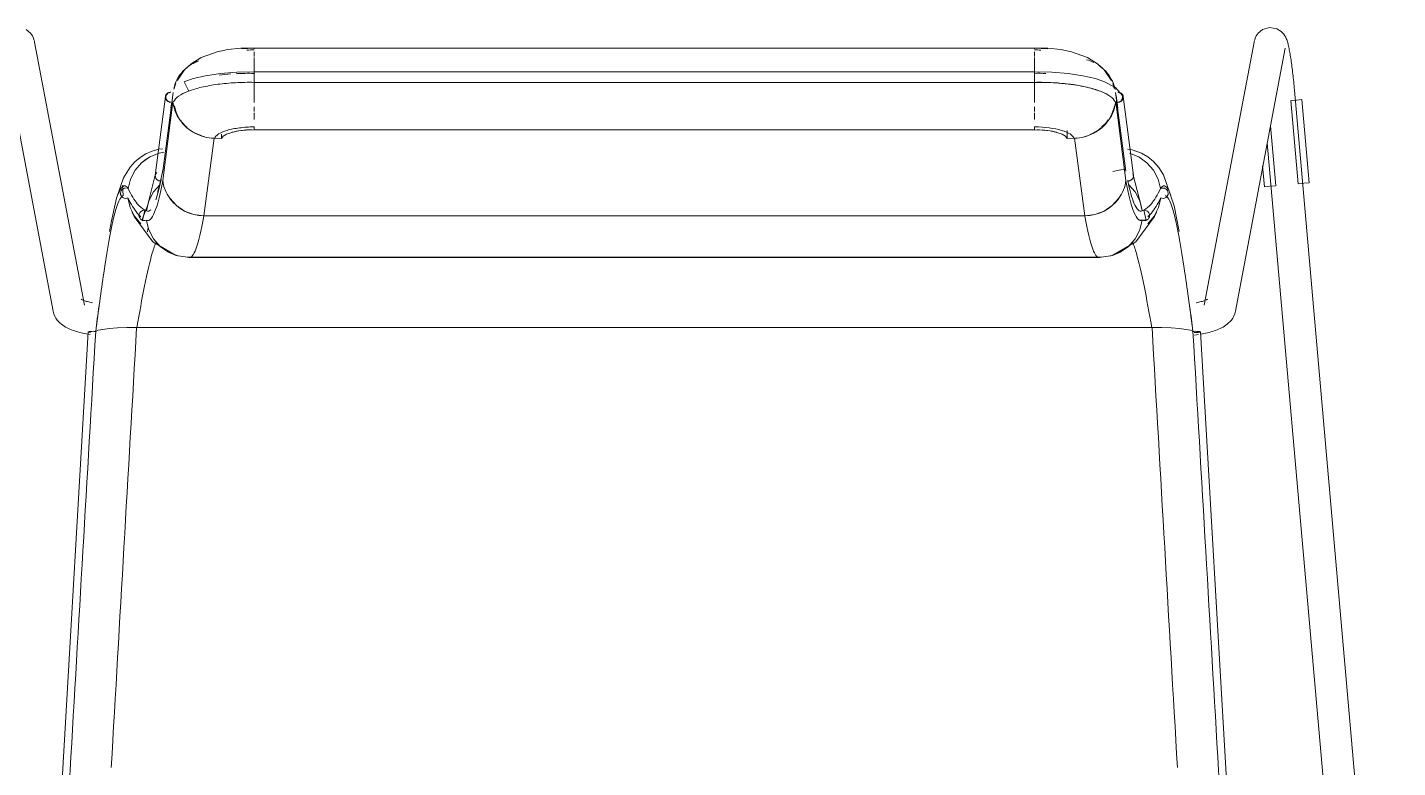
# Model space of a CAD drawing. Header units: millimetres. Extents: x 155927 to 295199, y -4084 to 97293.
# Drawn here: x 159905 to 160423, y 31770 to 32050 of the extents above; entities that cross this region are included whole.
import ezdxf

# ---------------------------------------------------------------- set-up
doc = ezdxf.new("R2010")
doc.units = ezdxf.units.MM
doc.header["$MEASUREMENT"] = 0
doc.layers.add('I-FURN', color=8, linetype='CONTINUOUS', lineweight=9)

msp = doc.modelspace()

# ---------------------------------------------------------------- linework, layer by layer
at = {"layer": 'I-FURN'}
for p, q in [((159905.05, 32049.14), (159906.63, 32047.81)), ((160371.99, 32049.14), (160370.41, 32047.81)), ((160371.99, 32049.14), (160374.74, 32049.97)), ((160374.74, 32049.97), (160377.5, 32049.49)), ((160377.5, 32049.49), (160379.15, 32048.45)), ((159906.63, 32047.81), (159907.38, 32046.73)), ((159907.38, 32046.73), (159907.75, 32045.93)), ((159907.75, 32045.93), (159907.96, 32045.31)), ((159907.96, 32045.31), (159908.1, 32044.8)), ((159908.1, 32044.8), (159908.19, 32044.38)), ((159927, 31945.09), (159908.19, 32044.38)), ((160368.85, 32044.38), (160350.04, 31945.09)), ((160368.94, 32044.8), (160368.85, 32044.38)), ((160369.08, 32045.31), (160368.94, 32044.8)), ((160369.29, 32045.93), (160369.08, 32045.31)), ((160369.67, 32046.73), (160369.29, 32045.93)), ((160370.41, 32047.81), (160369.67, 32046.73)), ((160379.15, 32048.45), (160380.01, 32047.54)), ((160380.01, 32047.54), (160380.49, 32046.84)), ((160380.49, 32046.84), (160380.79, 32046.28)), ((160380.79, 32046.28), (160381.01, 32045.8)), ((160381.01, 32045.8), (160381.18, 32045.37)), ((160381.18, 32045.37), (160381.32, 32044.97)), ((160381.32, 32044.97), (160381.44, 32044.57)), ((160381.44, 32044.57), (160381.56, 32044.18)), ((160381.56, 32044.18), (160381.67, 32043.77)), ((159896.4, 32042.14), (159915.21, 31942.85)), ((159977.21, 32040.78), (159971.16, 32038.66)), ((159981.24, 32041.57), (159977.21, 32040.78)), ((159986.06, 32042.08), (159981.24, 32041.57)), ((159991.09, 32042.19), (159986.06, 32042.08)), ((159991.09, 32042.19), (159991.09, 32042.02)), ((160285.95, 32042.19), (159991.09, 32042.19)), ((159991.09, 32041.89), (159991.09, 32042.17)), ((159991.09, 32038.95), (159991.09, 32040.7)), ((160285.95, 32042.02), (160285.95, 32042.19)), ((160285.95, 32042.19), (160290.98, 32042.08)), ((160285.95, 32042.17), (160285.95, 32041.89)), ((160285.95, 32040.7), (160285.95, 32038.95)), ((160290.98, 32042.08), (160295.8, 32041.57)), ((160295.8, 32041.57), (160299.83, 32040.78)), ((160299.83, 32040.78), (160305.88, 32038.66)), ((160361.83, 31942.85), (160380.64, 32042.14)), ((160381.67, 32043.77), (160381.77, 32043.36)), ((160381.77, 32043.36), (160381.87, 32042.93)), ((160381.87, 32042.93), (160381.97, 32042.49)), ((160381.97, 32042.49), (160382.07, 32042.03)), ((160382.07, 32042.03), (160382.16, 32041.55)), ((160382.16, 32041.55), (160382.26, 32041.06)), ((160382.26, 32041.06), (160382.35, 32040.54)), ((160382.35, 32040.54), (160382.44, 32040.01)), ((160382.44, 32040.01), (160382.54, 32039.46)), ((160382.54, 32039.46), (160382.63, 32038.89)), ((160382.63, 32038.89), (160382.72, 32038.3)), ((159964.8, 32033.97), (159962.12, 32030.07)), ((159967.28, 32036.27), (159964.8, 32033.97)), ((159971.16, 32038.66), (159967.28, 32036.27)), ((159991.09, 32036.09), (159991.09, 32038.67)), ((159991.09, 32035.94), (159991.09, 32032.91)), ((159991.09, 32032.91), (159991.09, 32035.92)), ((160285.95, 32038.67), (160285.95, 32036.09)), ((160285.95, 32032.91), (160285.95, 32035.94)), ((160285.95, 32035.92), (160285.95, 32032.91)), ((160305.88, 32038.66), (160309.76, 32036.27)), ((160309.76, 32036.27), (160312.24, 32033.97)), ((160312.24, 32033.97), (160314.92, 32030.07)), ((160382.72, 32038.3), (160382.81, 32037.7)), ((160382.81, 32037.7), (160382.9, 32037.08)), ((160382.9, 32037.08), (160382.99, 32036.45)), ((160382.99, 32036.45), (160383.08, 32035.8)), ((160383.08, 32035.8), (160383.17, 32035.14)), ((160383.17, 32035.14), (160383.26, 32034.46)), ((160383.26, 32034.46), (160383.34, 32033.77)), ((160383.34, 32033.77), (160383.43, 32033.07)), ((159962.12, 32030.07), (159962.02, 32029.88)), ((159968.12, 32030.63), (159964.67, 32029.47)), ((159964.67, 32029.47), (159966.42, 32025.93)), ((159972.81, 32031.73), (159968.12, 32030.63)), ((159978.43, 32032.57), (159972.81, 32031.73)), ((159984.55, 32033.06), (159978.43, 32032.57)), ((159991.09, 32033.15), (159984.55, 32033.06)), ((160285.95, 32033.15), (159991.09, 32033.15)), ((159991.09, 32029.3), (159991.09, 32033.15)), ((159991.09, 32033.15), (159991.09, 32033.09)), ((159991.09, 32033.09), (159991.09, 32032.89)), ((159991.09, 32032.89), (159991.09, 32032.58)), ((159991.09, 32032.58), (159991.09, 32032.19)), ((159991.09, 32032.19), (159991.09, 32031.74)), ((159991.09, 32031.74), (159991.09, 32031.25)), ((159991.09, 32031.25), (159991.09, 32030.75)), ((159991.09, 32030.75), (159991.09, 32030.28)), ((159991.09, 32030.28), (159991.09, 32029.86)), ((159991.09, 32029.86), (159991.09, 32029.53)), ((159991.09, 32029.53), (159991.09, 32029.3)), ((159991.09, 32029.22), (159991.09, 32025.41)), ((159991.09, 32025.41), (159991.09, 32029.22)), ((159991.09, 32029.19), (160285.95, 32029.19)), ((160285.95, 32033.15), (160285.95, 32029.2)), ((160285.95, 32033.15), (160292.49, 32033.06)), ((160285.95, 32033.09), (160285.95, 32033.15)), ((160285.95, 32032.89), (160285.95, 32033.09)), ((160285.95, 32032.58), (160285.95, 32032.89)), ((160285.95, 32032.19), (160285.95, 32032.58)), ((160285.95, 32031.74), (160285.95, 32032.19)), ((160285.95, 32031.25), (160285.95, 32031.74)), ((160285.95, 32030.75), (160285.95, 32031.25)), ((160285.95, 32030.28), (160285.95, 32030.75)), ((160285.95, 32029.86), (160285.95, 32030.28)), ((160285.95, 32029.53), (160285.95, 32029.86)), ((160285.95, 32029.3), (160285.95, 32029.53)), ((160285.95, 32029.2), (160285.95, 32029.3)), ((160285.95, 32025.41), (160285.95, 32029.22)), ((160285.95, 32029.22), (160285.95, 32025.41)), ((160292.17, 32029.11), (160285.95, 32029.19)), ((160298.73, 32028.58), (160292.17, 32029.11)), ((160292.49, 32033.06), (160298.61, 32032.57)), ((160298.61, 32032.57), (160304.23, 32031.73)), ((160302.75, 32027.99), (160298.73, 32028.58)), ((160304.23, 32031.73), (160308.92, 32030.63)), ((160308.92, 32030.63), (160312.38, 32029.47)), ((160312.38, 32029.47), (160316.49, 32027.28)), ((160314.92, 32030.07), (160315.02, 32029.88)), ((160383.43, 32033.07), (160383.51, 32032.36)), ((160383.51, 32032.36), (160383.59, 32031.65)), ((160383.59, 32031.65), (160383.67, 32030.92)), ((160383.67, 32030.92), (160383.75, 32030.19)), ((160383.75, 32030.19), (160383.82, 32029.45)), ((160383.82, 32029.45), (160383.9, 32028.7)), ((160383.9, 32028.7), (160383.97, 32027.96)), ((159957.64, 32023.88), (159953.79, 31994.11)), ((159960.48, 32025.44), (159956.64, 31995.75)), ((159991.09, 32021.66), (159991.09, 32025.21)), ((160285.95, 32025.21), (160285.95, 32021.66)), ((160307.18, 32027.02), (160302.75, 32027.99)), ((160310.62, 32025.93), (160307.18, 32027.02)), ((160316.49, 32027.28), (160319.04, 32024.38)), ((160320.4, 31995.75), (160316.56, 32025.44)), ((160316.71, 32024.25), (160317.33, 32019.48)), ((160323.25, 31994.11), (160319.4, 32023.88)), ((160383.97, 32027.96), (160384.04, 32027.21)), ((160384.04, 32027.21), (160384.11, 32026.45)), ((160384.11, 32026.45), (160384.12, 32026.3)), ((160423.07, 31582.97), (160384.12, 32026.3)), ((159960.46, 32021.9), (159956.62, 31992.2)), ((159960.03, 32021.91), (159959.71, 32019.47)), ((159991.09, 32018.19), (159991.09, 32020.03)), ((160285.95, 32020.03), (160285.95, 32018.19)), ((160316.58, 32021.9), (160320.42, 31992.2)), ((160382.71, 32022.32), (160385.46, 31990.91)), ((160382.83, 32022.33), (160384.89, 32022.51)), ((160384.89, 32022.51), (160386.94, 32022.69)), ((160386.94, 32022.69), (160389.7, 31991.28)), ((159991.09, 32015.2), (159991.09, 32017.67)), ((160285.95, 32017.67), (160285.95, 32015.2)), ((159972.16, 31978.82), (159976.02, 32008.1)), ((159976.02, 32008.1), (159978.74, 32008.03)), ((159978.74, 32009.7), (159978.74, 32008.03)), ((159978.74, 32009.7), (159978.74, 32008.05)), ((159978.74, 32008.03), (159979.38, 32008.89)), ((159979.38, 32008.89), (159980.73, 32009.68)), ((159980.73, 32009.68), (159982.71, 32010.35)), ((159982.71, 32010.35), (159985.21, 32010.86)), ((159985.21, 32010.86), (159988.06, 32011.18)), ((159988.06, 32011.18), (159991.09, 32011.29)), ((160285.95, 32011.35), (159991.09, 32011.35)), ((159991.09, 32011.29), (160285.95, 32011.29)), ((160285.95, 32011.29), (160288.98, 32011.18)), ((160288.98, 32011.18), (160291.83, 32010.86)), ((160291.83, 32010.86), (160294.33, 32010.35)), ((160294.33, 32010.35), (160296.31, 32009.68)), ((160296.31, 32009.68), (160297.66, 32008.89)), ((160297.66, 32008.89), (160298.3, 32008.03)), ((160298.3, 32008.03), (160298.3, 32011.04)), ((160298.3, 32008.05), (160298.3, 32011.04)), ((160298.3, 32008.03), (160301.02, 32008.1)), ((160301.02, 32008.1), (160304.88, 31978.82)), ((160377.02, 31990.16), (160375.03, 32012.77)), ((159952.59, 32003.3), (159950.23, 32002.27)), ((159955.1, 32003.96), (159952.59, 32003.3)), ((159956.52, 32004.11), (159955.1, 32003.96)), ((159956.98, 32002.81), (159955.24, 32002.45)), ((159955.25, 32002.44), (159956.99, 32002.81)), ((160322.79, 32003.78), (160321.02, 32004.01)), ((160326.39, 32002.49), (160322.79, 32003.78)), ((160373.82, 32006.42), (160411.12, 31581.92)), ((159946.05, 31999.21), (159944.31, 31997.25)), ((159948.03, 32000.89), (159946.05, 31999.21)), ((159948.64, 31998.87), (159946.16, 31996.04)), ((159950.23, 32002.27), (159948.03, 32000.89)), ((159951.73, 32001.04), (159948.64, 31998.87)), ((159948.64, 31998.87), (159950.48, 32000.29)), ((159955.24, 32002.45), (159951.73, 32001.04)), ((160325.31, 32001.04), (160321.8, 32002.45)), ((160328.4, 31998.87), (160325.31, 32001.04)), ((160328.66, 32001.15), (160326.39, 32002.49)), ((160330.88, 31996.04), (160328.4, 31998.87)), ((160330.83, 31999.37), (160328.66, 32001.15)), ((160332.82, 31997.12), (160330.83, 31999.37)), ((160372.09, 31997.69), (160372.79, 31989.79)), ((159941.81, 31993.13), (159939.14, 31985.51)), ((159944.31, 31997.25), (159941.81, 31993.13)), ((159944.42, 31992.72), (159943.52, 31989.09)), ((159946.16, 31996.04), (159944.42, 31992.72)), ((159953.8, 31994.19), (159950.83, 31982.57)), ((159953.84, 31994.34), (159953.77, 31993.87)), ((159953.77, 31993.87), (159953.84, 31993.41)), ((159954.03, 31994.78), (159953.84, 31994.34)), ((159953.84, 31993.41), (159954.03, 31992.96)), ((159954.32, 31995.17), (159954.03, 31994.78)), ((159954.03, 31992.96), (159954.32, 31992.58)), ((159954.32, 31992.58), (159954.71, 31992.28)), ((159954.71, 31992.28), (159955.16, 31992.09)), ((159955.39, 31990.24), (159956.76, 31996.53)), ((160320.28, 31996.53), (160315.46, 31995.58)), ((160321.88, 31992.09), (160322.33, 31992.28)), ((160322.33, 31992.28), (160322.72, 31992.58)), ((160322.72, 31992.58), (160323.01, 31992.96)), ((160323.2, 31994.34), (160323.01, 31994.78)), ((160323.01, 31992.96), (160323.2, 31993.41)), ((160323.27, 31993.87), (160323.2, 31994.34)), ((160323.2, 31993.41), (160323.27, 31993.87)), ((160323.24, 31994.19), (160326.21, 31982.57)), ((160332.62, 31992.72), (160330.88, 31996.04)), ((160333.52, 31989.09), (160332.62, 31992.72)), ((160334.64, 31994.3), (160332.82, 31997.12)), ((160338.63, 31982.58), (160334.64, 31994.3)), ((159940.72, 31987.88), (159940.64, 31987.39)), ((159940.64, 31987.39), (159940.7, 31986.9)), ((159940.65, 31987.39), (159940.72, 31987.87)), ((159940.71, 31986.9), (159940.65, 31987.39)), ((159940.72, 31987.87), (159940.91, 31988.33)), ((159940.91, 31988.33), (159940.72, 31987.88)), ((159940.91, 31988.33), (159941.21, 31988.72)), ((159941.21, 31988.72), (159940.91, 31988.33)), ((159941.21, 31988.72), (159941.6, 31989.03)), ((159941.6, 31989.03), (159941.21, 31988.72)), ((159942.61, 31990.02), (159941.44, 31990.34)), ((159941.44, 31990.34), (159941.64, 31986.49)), ((159942.06, 31989.23), (159941.6, 31989.03)), ((159941.6, 31989.03), (159942.06, 31989.22)), ((159942.06, 31989.22), (159942.55, 31989.3)), ((159942.55, 31989.3), (159942.06, 31989.23)), ((159943.05, 31989.26), (159943.52, 31989.09)), ((159943.52, 31989.09), (159943.05, 31989.26)), ((159953.12, 31987.83), (159951.37, 31984.44)), ((159955.63, 31990.71), (159953.12, 31987.83)), ((159954.63, 31987.8), (159955.39, 31990.24)), ((159955.16, 31992.09), (159955.65, 31992.01)), ((159955.65, 31992.01), (159956.15, 31992.05)), ((160320.89, 31992.05), (160321.39, 31992.01)), ((160321.39, 31992.01), (160321.88, 31992.09)), ((160323.92, 31987.83), (160321.41, 31990.71)), ((160325.67, 31984.44), (160323.92, 31987.83)), ((160333.52, 31989.09), (160333.99, 31989.26)), ((160333.99, 31989.26), (160333.52, 31989.09)), ((160333.99, 31989.26), (160334.49, 31989.3)), ((160334.49, 31989.3), (160333.99, 31989.26)), ((160334.49, 31989.3), (160334.98, 31989.22)), ((160334.99, 31989.23), (160334.49, 31989.3)), ((160334.98, 31989.22), (160335.44, 31989.03)), ((160335.44, 31989.03), (160334.99, 31989.23)), ((160335.44, 31989.03), (160335.83, 31988.72)), ((160335.83, 31988.72), (160335.44, 31989.03)), ((160335.83, 31988.72), (160336.13, 31988.33)), ((160336.13, 31988.33), (160335.83, 31988.72)), ((160336.13, 31988.33), (160336.32, 31987.87)), ((160336.33, 31987.88), (160336.13, 31988.33)), ((160336.32, 31987.87), (160336.4, 31987.39)), ((160336.4, 31987.39), (160336.33, 31987.88)), ((160336.4, 31987.39), (160336.34, 31986.9)), ((160336.34, 31986.9), (160336.4, 31987.39)), ((160374.83, 31989.97), (160372.79, 31989.79)), ((160376.89, 31990.15), (160374.83, 31989.97)), ((160387.65, 31991.1), (160385.59, 31990.92)), ((160389.7, 31991.28), (160387.65, 31991.1)), ((159939.14, 31985.51), (159937.25, 31976.99)), ((159940.7, 31986.9), (159940.88, 31986.44)), ((159940.89, 31986.45), (159940.71, 31986.9)), ((159940.88, 31986.44), (159941.17, 31986.04)), ((159941.18, 31986.04), (159940.89, 31986.45)), ((159941.17, 31986.04), (159941.55, 31985.72)), ((159941.55, 31985.73), (159941.18, 31986.04)), ((159942, 31985.52), (159941.55, 31985.73)), ((159941.55, 31985.72), (159942, 31985.52)), ((159942.49, 31985.43), (159942, 31985.52)), ((159942, 31985.52), (159942.49, 31985.43)), ((159942.99, 31985.46), (159942.49, 31985.43)), ((159942.49, 31985.43), (159942.99, 31985.45)), ((159943.47, 31985.61), (159942.99, 31985.46)), ((159942.99, 31985.45), (159943.47, 31985.61)), ((159944.26, 31981.99), (159943.47, 31985.61)), ((159943.47, 31985.61), (159944.25, 31981.99)), ((159944.25, 31981.99), (159945.89, 31978.67)), ((159945.9, 31978.67), (159944.26, 31981.99)), ((159950.83, 31982.57), (159948.66, 31977.25)), ((159951.37, 31984.44), (159950.48, 31980.72)), ((159959.25, 31985.44), (159961.74, 31982.7)), ((159961.74, 31982.7), (159964.85, 31980.62)), ((160312.19, 31980.62), (160315.31, 31982.7)), ((160315.31, 31982.7), (160317.79, 31985.44)), ((160326.56, 31980.72), (160325.67, 31984.44)), ((160326.21, 31982.57), (160326.53, 31980.71)), ((160332.78, 31981.99), (160331.14, 31978.67)), ((160331.15, 31978.67), (160332.79, 31981.99)), ((160333.57, 31985.61), (160332.78, 31981.99)), ((160332.79, 31981.99), (160333.57, 31985.61)), ((160334.05, 31985.46), (160333.57, 31985.61)), ((160333.57, 31985.61), (160334.05, 31985.45)), ((160334.55, 31985.43), (160334.05, 31985.46)), ((160334.05, 31985.45), (160334.55, 31985.43)), ((160335.04, 31985.52), (160334.55, 31985.43)), ((160334.55, 31985.43), (160335.04, 31985.52)), ((160335.49, 31985.73), (160335.04, 31985.52)), ((160335.04, 31985.52), (160335.49, 31985.72)), ((160335.87, 31986.04), (160335.49, 31985.73)), ((160335.49, 31985.72), (160335.87, 31986.04)), ((160336.15, 31986.45), (160335.87, 31986.04)), ((160335.87, 31986.04), (160336.16, 31986.44)), ((160336.34, 31986.9), (160336.15, 31986.45)), ((160336.16, 31986.44), (160336.34, 31986.9)), ((160340.53, 31972.92), (160338.63, 31982.58)), ((159937.25, 31976.99), (159936.51, 31972.92)), ((159945.84, 31978.59), (159944.95, 31980.34)), ((159952.83, 31969.05), (159945.84, 31978.59)), ((159945.89, 31978.67), (159948.29, 31975.83)), ((159948.3, 31975.83), (159945.9, 31978.67)), ((159947.7, 31979.46), (159947.63, 31978.97)), ((159947.63, 31978.97), (159947.7, 31978.48)), ((159947.64, 31978.97), (159947.71, 31979.46)), ((159947.71, 31978.48), (159947.64, 31978.97)), ((159947.89, 31979.92), (159947.7, 31979.46)), ((159947.7, 31978.48), (159947.89, 31978.02)), ((159947.71, 31979.46), (159947.89, 31979.92)), ((159947.89, 31978.02), (159947.71, 31978.48)), ((159948.18, 31980.33), (159947.89, 31979.92)), ((159947.89, 31979.92), (159948.19, 31980.32)), ((159948.19, 31977.62), (159947.89, 31978.02)), ((159947.89, 31978.02), (159948.18, 31977.62)), ((159948.57, 31980.64), (159948.18, 31980.33)), ((159948.18, 31977.62), (159948.57, 31977.3)), ((159948.19, 31980.32), (159948.57, 31980.64)), ((159948.57, 31977.3), (159948.19, 31977.62)), ((159948.57, 31980.64), (159949.02, 31980.84)), ((159949.02, 31980.84), (159948.57, 31980.64)), ((159949.02, 31977.1), (159948.57, 31977.3)), ((159948.57, 31977.3), (159949.02, 31977.1)), ((159949.8, 31981.01), (159948.96, 31977.12)), ((159949.02, 31980.84), (159949.51, 31980.92)), ((159949.51, 31980.92), (159949.02, 31980.84)), ((159949.51, 31977.02), (159949.02, 31977.1)), ((159949.02, 31977.1), (159949.51, 31977.02)), ((159949.51, 31980.92), (159950.01, 31980.88)), ((159950.01, 31980.89), (159949.51, 31980.92)), ((159950.01, 31977.06), (159949.51, 31977.02)), ((159949.51, 31977.02), (159950.01, 31977.05)), ((159950.48, 31980.72), (159950.01, 31980.89)), ((159950.01, 31980.88), (159950.48, 31980.72)), ((159950.48, 31977.22), (159950.01, 31977.06)), ((159950.01, 31977.05), (159950.48, 31977.22)), ((159950.48, 31980.72), (159950.51, 31981.01)), ((159950.51, 31976.92), (159951.37, 31973.5)), ((159964.85, 31980.62), (159968.39, 31979.3)), ((159968.39, 31979.3), (159972.16, 31978.82)), ((160304.88, 31978.82), (159972.16, 31978.82)), ((159972.16, 31978.82), (160304.88, 31978.82)), ((160304.88, 31978.82), (160308.65, 31979.3)), ((160308.65, 31979.3), (160312.19, 31980.62)), ((160324.22, 31969.05), (160331.2, 31978.59)), ((160325.5, 31977.2), (160328.38, 31977.25)), ((160325.67, 31973.5), (160326.56, 31977.22)), ((160327.03, 31980.89), (160326.56, 31980.72)), ((160326.56, 31980.72), (160327.03, 31980.88)), ((160327.03, 31977.06), (160326.56, 31977.22)), ((160326.56, 31977.22), (160327.03, 31977.05)), ((160327.03, 31980.88), (160327.53, 31980.92)), ((160327.53, 31980.92), (160327.03, 31980.89)), ((160327.53, 31977.02), (160327.03, 31977.06)), ((160327.03, 31977.05), (160327.53, 31977.02)), ((160328.08, 31977.12), (160327.24, 31981.01)), ((160327.53, 31980.92), (160328.02, 31980.84)), ((160328.02, 31980.84), (160327.53, 31980.92)), ((160328.02, 31977.1), (160327.53, 31977.02)), ((160327.53, 31977.02), (160328.02, 31977.1)), ((160328.02, 31980.84), (160328.47, 31980.64)), ((160328.47, 31980.64), (160328.02, 31980.84)), ((160328.47, 31977.3), (160328.02, 31977.1)), ((160328.02, 31977.1), (160328.47, 31977.3)), ((160328.47, 31980.64), (160328.85, 31980.32)), ((160328.86, 31980.33), (160328.47, 31980.64)), ((160328.85, 31977.62), (160328.47, 31977.3)), ((160328.47, 31977.3), (160328.86, 31977.62)), ((160331.14, 31978.67), (160328.75, 31975.83)), ((160328.75, 31975.83), (160331.15, 31978.67)), ((160328.85, 31980.32), (160329.15, 31979.92)), ((160329.15, 31978.02), (160328.85, 31977.62)), ((160329.15, 31979.92), (160328.86, 31980.33)), ((160328.86, 31977.62), (160329.15, 31978.02)), ((160329.15, 31979.92), (160329.34, 31979.46)), ((160329.34, 31979.46), (160329.15, 31979.92)), ((160329.34, 31978.48), (160329.15, 31978.02)), ((160329.15, 31978.02), (160329.34, 31978.48)), ((160329.34, 31979.46), (160329.4, 31978.97)), ((160329.41, 31978.97), (160329.34, 31979.46)), ((160329.4, 31978.97), (160329.34, 31978.48)), ((160329.34, 31978.48), (160329.41, 31978.97)), ((160331.2, 31978.59), (160332.09, 31980.34)), ((159951.37, 31973.5), (159953.12, 31970.11)), ((159953.13, 31970.11), (159951.38, 31973.5)), ((160325.67, 31973.5), (160323.91, 31970.11)), ((160323.92, 31970.11), (160325.67, 31973.5)), ((159961.48, 31963.94), (159952.83, 31969.05)), ((159953.12, 31970.11), (159955.63, 31967.23)), ((159955.63, 31967.24), (159953.13, 31970.11)), ((159958.77, 31965.07), (159955.63, 31967.24)), ((159955.63, 31967.23), (159958.77, 31965.06)), ((160315.56, 31963.94), (160324.22, 31969.05)), ((160321.41, 31967.24), (160318.27, 31965.07)), ((160318.27, 31965.06), (160321.41, 31967.23)), ((160323.91, 31970.11), (160321.41, 31967.24)), ((160321.41, 31967.23), (160323.92, 31970.11)), ((159961.63, 31963.87), (159958.45, 31965.24)), ((159962.34, 31963.7), (159958.77, 31965.07)), ((159958.77, 31965.06), (159962.34, 31963.7)), ((159966.67, 31963.07), (159961.63, 31963.87)), ((159966.13, 31963.23), (159962.34, 31963.7)), ((159962.34, 31963.7), (159966.13, 31963.23)), ((160310.91, 31963.23), (159966.13, 31963.23)), ((159966.13, 31963.23), (160310.91, 31963.23)), ((159966.67, 31963.07), (160271.47, 31963.07)), ((160271.47, 31963.07), (160310.38, 31963.07)), ((160310.37, 31963.07), (160315.41, 31963.87)), ((160314.7, 31963.7), (160310.91, 31963.23)), ((160310.91, 31963.23), (160314.7, 31963.7)), ((160318.27, 31965.07), (160314.7, 31963.7)), ((160314.7, 31963.7), (160318.27, 31965.06)), ((160315.41, 31963.87), (160318.59, 31965.24)), ((159925.78, 31947.32), (159925.81, 31947.3)), ((159925.81, 31947.3), (159925.88, 31947.26)), ((159925.88, 31947.26), (159925.97, 31947.21)), ((159925.97, 31947.21), (159926.12, 31947.14)), ((159926.12, 31947.14), (159926.31, 31947.05)), ((159926.31, 31947.05), (159926.55, 31946.95)), ((159926.55, 31946.95), (159926.82, 31946.85)), ((159926.82, 31946.85), (159927.12, 31946.75)), ((159927.12, 31946.75), (159927.45, 31946.64)), ((159927.45, 31946.64), (159927.82, 31946.53)), ((159927.82, 31946.53), (159928.21, 31946.42)), ((159928.21, 31946.42), (159928.64, 31946.32)), ((159928.64, 31946.32), (159929.08, 31946.21)), ((159929.08, 31946.21), (159929.55, 31946.11)), ((159929.55, 31946.11), (159930.04, 31946.02)), ((160347.49, 31946.11), (160347, 31946.02)), ((160347.96, 31946.21), (160347.49, 31946.11)), ((160348.41, 31946.32), (160347.96, 31946.21)), ((160348.83, 31946.42), (160348.41, 31946.32)), ((160349.22, 31946.53), (160348.83, 31946.42)), ((160349.59, 31946.64), (160349.22, 31946.53)), ((160349.92, 31946.75), (160349.59, 31946.64)), ((160350.23, 31946.85), (160349.92, 31946.75)), ((160350.49, 31946.95), (160350.23, 31946.85)), ((160350.73, 31947.05), (160350.49, 31946.95)), ((160350.92, 31947.14), (160350.73, 31947.05)), ((160351.07, 31947.21), (160350.92, 31947.14)), ((160351.16, 31947.26), (160351.07, 31947.21)), ((160351.23, 31947.3), (160351.16, 31947.26)), ((160351.26, 31947.32), (160351.23, 31947.3)), ((159915.21, 31942.85), (159915.47, 31941.87)), ((159915.47, 31941.87), (159915.83, 31940.97)), ((159915.83, 31940.97), (159916.27, 31940.18)), ((160361.21, 31940.97), (160360.77, 31940.18)), ((160361.57, 31941.87), (160361.21, 31940.97)), ((160361.83, 31942.85), (160361.57, 31941.87)), ((159916.27, 31940.18), (159916.75, 31939.49)), ((159916.75, 31939.49), (159917.26, 31938.9)), ((159917.26, 31938.9), (159917.79, 31938.38)), ((159917.79, 31938.38), (159918.32, 31937.92)), ((159918.32, 31937.92), (159918.85, 31937.52)), ((159918.85, 31937.52), (159919.38, 31937.16)), ((159919.38, 31937.16), (159919.93, 31936.84)), ((159919.93, 31936.84), (159920.46, 31936.55)), ((159920.46, 31936.55), (159921.01, 31936.28)), ((159921.01, 31936.28), (159921.57, 31936.03)), ((159921.57, 31936.03), (159922.14, 31935.79)), ((159922.14, 31935.79), (159922.72, 31935.57)), ((159922.72, 31935.57), (159923.32, 31935.37)), ((159923.32, 31935.37), (159923.92, 31935.17)), ((159931.27, 31935.2), (159932.17, 31935.6)), ((159932.17, 31935.6), (159931.27, 31935.2)), ((159932.17, 31935.6), (159933.91, 31935.96)), ((159933.92, 31935.96), (159932.17, 31935.6)), ((159933.92, 31935.96), (159936.38, 31936.27)), ((159936.41, 31936.27), (159933.92, 31935.96)), ((159936.41, 31936.27), (159939.47, 31936.51)), ((159939.52, 31936.51), (159936.41, 31936.27)), ((159943.05, 31936.67), (159939.52, 31936.51)), ((159939.52, 31936.51), (159942.99, 31936.66)), ((159943.05, 31936.67), (159946.74, 31936.72)), ((159946.82, 31936.72), (159943.05, 31936.67)), ((160330.22, 31936.72), (159946.82, 31936.72)), ((159946.82, 31936.72), (160330.22, 31936.72)), ((160333.99, 31936.67), (160330.22, 31936.72)), ((160330.3, 31936.72), (160333.99, 31936.67)), ((160337.52, 31936.51), (160333.99, 31936.67)), ((160334.05, 31936.66), (160337.53, 31936.51)), ((160340.63, 31936.27), (160337.52, 31936.51)), ((160337.57, 31936.51), (160340.63, 31936.27)), ((160343.12, 31935.96), (160340.63, 31936.27)), ((160340.66, 31936.27), (160343.12, 31935.96)), ((160344.87, 31935.6), (160343.12, 31935.96)), ((160343.13, 31935.96), (160344.87, 31935.6)), ((160344.87, 31935.6), (160345.77, 31935.2)), ((160345.77, 31935.2), (160344.87, 31935.6)), ((160353.72, 31935.37), (160353.12, 31935.17)), ((160354.32, 31935.57), (160353.72, 31935.37)), ((160354.9, 31935.79), (160354.32, 31935.57)), ((160355.47, 31936.03), (160354.9, 31935.79)), ((160356.03, 31936.28), (160355.47, 31936.03)), ((160356.58, 31936.55), (160356.03, 31936.28)), ((160357.12, 31936.84), (160356.58, 31936.55)), ((160357.66, 31937.16), (160357.12, 31936.84)), ((160358.19, 31937.52), (160357.66, 31937.16)), ((160358.73, 31937.92), (160358.19, 31937.52)), ((160359.25, 31938.38), (160358.73, 31937.92)), ((160359.78, 31938.9), (160359.25, 31938.38)), ((160360.29, 31939.49), (160359.78, 31938.9)), ((160360.77, 31940.18), (160360.29, 31939.49)), ((159909.12, 31603.1), (159928.4, 31935.01)), ((159923.92, 31935.17), (159924.54, 31934.99)), ((159924.54, 31934.99), (159925.17, 31934.82)), ((159925.17, 31934.82), (159925.81, 31934.65)), ((159925.81, 31934.65), (159926.47, 31934.5)), ((159926.47, 31934.5), (159927.13, 31934.36)), ((159927.13, 31934.36), (159927.82, 31934.22)), ((159927.82, 31934.22), (159928.51, 31934.1)), ((159928.46, 31934.95), (159928.4, 31935.01)), ((159928.41, 31935.01), (159928.47, 31934.95)), ((159928.51, 31934.1), (159929.21, 31933.98)), ((159928.65, 31934.9), (159928.94, 31934.86)), ((159928.94, 31934.86), (159928.65, 31934.9)), ((159928.97, 31935.15), (159928.67, 31935.11)), ((159928.67, 31935.11), (159928.97, 31935.15)), ((159928.94, 31934.86), (159929.32, 31934.82)), ((159929.32, 31934.82), (159928.94, 31934.86)), ((159929.36, 31935.19), (159928.97, 31935.15)), ((159928.97, 31935.15), (159929.35, 31935.19)), ((159929.35, 31935.19), (159929.81, 31935.21)), ((159929.81, 31935.21), (159929.36, 31935.19)), ((159930.3, 31935.22), (159929.81, 31935.21)), ((159929.81, 31935.21), (159930.3, 31935.22)), ((159930.8, 31935.21), (159930.3, 31935.22)), ((159930.3, 31935.22), (159930.8, 31935.21)), ((159931.27, 31935.2), (159930.8, 31935.21)), ((159930.8, 31935.21), (159931.27, 31935.2)), ((160346.24, 31935.21), (160345.77, 31935.2)), ((160345.77, 31935.2), (160346.24, 31935.21)), ((160346.74, 31935.22), (160346.24, 31935.21)), ((160346.24, 31935.21), (160346.74, 31935.22)), ((160346.28, 31934.8), (160346.78, 31934.79)), ((160346.78, 31934.79), (160346.28, 31934.8)), ((160347.11, 31933.87), (160346.39, 31933.78)), ((160347.23, 31935.21), (160346.74, 31935.22)), ((160346.74, 31935.22), (160347.23, 31935.21)), ((160346.78, 31934.79), (160347.27, 31934.8)), ((160347.27, 31934.8), (160346.78, 31934.79)), ((160347.83, 31933.98), (160347.11, 31933.87)), ((160347.69, 31935.19), (160347.23, 31935.21)), ((160347.23, 31935.21), (160347.69, 31935.19)), ((160347.27, 31934.8), (160347.72, 31934.82)), ((160347.72, 31934.82), (160347.27, 31934.8)), ((160348.07, 31935.15), (160347.69, 31935.19)), ((160347.69, 31935.19), (160348.08, 31935.15)), ((160347.72, 31934.82), (160348.1, 31934.86)), ((160348.1, 31934.86), (160347.72, 31934.82)), ((160348.37, 31935.11), (160348.07, 31935.15)), ((160348.08, 31935.15), (160348.37, 31935.11)), ((160348.1, 31934.86), (160348.39, 31934.9)), ((160348.39, 31934.9), (160348.1, 31934.86)), ((160348.56, 31935.06), (160348.37, 31935.11)), ((160348.37, 31935.11), (160348.57, 31935.06)), ((160348.39, 31934.9), (160348.57, 31934.95)), ((160348.58, 31934.95), (160348.39, 31934.9)), ((160349.23, 31934.22), (160348.53, 31934.1)), ((160348.63, 31935.01), (160348.56, 31935.06)), ((160348.57, 31935.06), (160348.64, 31935.01)), ((160348.57, 31934.95), (160348.63, 31935.01)), ((160348.64, 31935.01), (160348.58, 31934.95)), ((160367.92, 31603.1), (160348.64, 31935.01)), ((160349.91, 31934.36), (160349.23, 31934.22)), ((160350.57, 31934.5), (160349.91, 31934.36)), ((160351.23, 31934.65), (160350.57, 31934.5)), ((160351.87, 31934.82), (160351.23, 31934.65)), ((160352.5, 31934.99), (160351.87, 31934.82)), ((160353.12, 31935.17), (160352.5, 31934.99))]:
    msp.add_line(p, q, dxfattribs=at)
for centre, major_axis, ratio, start_param, end_param in [((159991.09, 32037.91), (-12.4, 0), 0.287441, 4.712389, 4.932602), ((160285.95, 32037.91), (12.4, 0), 0.287441, 1.384165, 1.570796), ((159991.09, 32026.44), (0, 15.75), 0.000004, 2.669107, 2.851347), ((160285.95, 32026.44), (0, 15.75), 0.000004, 3.431839, 3.614078), ((159955.74, 31993.88), (1.96, 0), 0.955139, 2.379629, 4.923331), ((159972.29, 31993.89), (15.78, 0), 0.955139, 3.254129, 3.495629), ((160304.75, 31993.89), (15.78, 0), 0.955139, 5.929149, 6.170649), ((160321.3, 31993.88), (1.96, 0), 0.955139, 4.501447, 6.790779), ((159972.29, 31993.89), (15.78, 0), 0.955139, 3.495799, 3.737346), ((160304.75, 31993.89), (15.78, 0), 0.955139, 5.687432, 5.928979), ((159972.29, 31993.89), (15.78, 0), 0.955139, 3.737469, 4.704147), ((160304.75, 31993.89), (15.78, 0), 0.955139, 4.720632, 5.68731)]:
    msp.add_ellipse(centre, major_axis=major_axis, ratio=ratio, start_param=start_param, end_param=end_param, dxfattribs=at)
for points in [[(159986.49, 32041.91), (159987.96, 32042.04), (159989.52, 32042.11), (159991.09, 32042.1)], [(160285.95, 32042.1), (160287.66, 32042.11), (160289.33, 32042.03), (160290.92, 32041.88)], [(160308.33, 32036.71), (160307.44, 32037.14), (160306.52, 32037.54), (160305.56, 32037.78)], [(159960.93, 32026.78), (159961.09, 32027.46), (159961.29, 32028.13), (159961.54, 32028.79)], [(159977.94, 32031.94), (159979.35, 32032.12), (159980.8, 32032.29), (159982.28, 32032.4)], [(159984.49, 32032.52), (159986.68, 32032.63), (159988.88, 32032.66), (159991.09, 32032.62)], [(160285.95, 32032.62), (160287.38, 32032.65), (160288.8, 32032.64), (160290.21, 32032.61)], [(160285.95, 32029.22), (160288.29, 32029.27), (160292.94, 32029.19), (160299.8, 32028.56), (160305.94, 32027.45), (160311.02, 32025.92), (160314.71, 32024.03), (160316.02, 32022.62), (160316.38, 32021.89)], [(160315.49, 32028.78), (160315.74, 32028.15), (160315.9, 32027.5), (160316.04, 32026.85)], [(159960.66, 32021.89), (159961.02, 32022.62), (159962.33, 32024.03), (159964.79, 32025.29), (159966.25, 32025.86)], [(159960.46, 32021.9), (159960.61, 32020.66), (159961.19, 32018.28), (159962.95, 32014.94), (159965.48, 32012.11), (159968.63, 32009.92), (159972.23, 32008.5), (159974.73, 32008.14), (159976.02, 32008.1)], [(159962.44, 32016.39), (159961.75, 32017.65), (159961.34, 32019.01), (159961.01, 32020.4)], [(160301.02, 32008.1), (160302.31, 32008.14), (160304.81, 32008.5), (160308.41, 32009.92), (160311.56, 32012.11), (160314.09, 32014.94), (160315.85, 32018.28), (160316.43, 32020.66), (160316.58, 32021.9)], [(160316.12, 32020.38), (160315.81, 32019), (160315.3, 32017.63), (160314.61, 32016.37)], [(160317.34, 32021.72), (160317.17, 32021.71), (160317, 32021.71), (160316.85, 32021.75)], [(159965.81, 32012.21), (159964.86, 32013.05), (159963.92, 32013.96), (159963.3, 32015.02)], [(160313.75, 32015.02), (160313.03, 32014), (160312.17, 32013.09), (160311.21, 32012.27)], [(159976.27, 32008.11), (159976.4, 32008.67), (159977.34, 32009.77), (159980.67, 32011.17), (159985.46, 32012.13), (159989.2, 32012.39), (159991.09, 32012.42)], [(159990.26, 32011.34), (159987.48, 32011.29), (159984.93, 32010.93), (159982.72, 32010.4)], [(160285.95, 32012.42), (160289.73, 32012.36), (160297.13, 32011.39), (160300.51, 32009.23), (160300.77, 32008.11)], [(160294.33, 32010.4), (160292.28, 32010.95), (160289.56, 32011.23), (160286.78, 32011.33)], [(159950.48, 31977.22), (159951.5, 31976.67), (159953.55, 31978.64), (159955.59, 31986.7), (159956.62, 31992.2)], [(159954.01, 31984.88), (159954.67, 31986.77), (159955.33, 31989.58), (159955.99, 31992.62)], [(160326.56, 31977.22), (160325.54, 31976.67), (160323.49, 31978.64), (160321.45, 31986.7), (160320.42, 31992.2)], [(159950.48, 31980.72), (159951.02, 31980.43), (159951.57, 31980.57), (159952.11, 31981.14)], [(159950.87, 31972.75), (159950.92, 31973.22), (159950.98, 31973.69), (159951.04, 31974.15)], [(159966.13, 31963.23), (159966.31, 31963.13), (159966.49, 31963.08), (159966.67, 31963.07)], [(160310.38, 31963.07), (160310.55, 31963.08), (160310.73, 31963.13), (160310.91, 31963.23)], [(159931.29, 31935.21), (159931.68, 31938.33), (159932.08, 31941.49), (159932.47, 31944.61)], [(160345.76, 31935.21), (160345.37, 31938.27), (160344.98, 31941.36), (160344.59, 31944.41)], [(159937.16, 31770.48), (159940.35, 31825.94), (159943.55, 31881.36), (159946.74, 31936.72)], [(160330.3, 31936.72), (160333.49, 31881.36), (160336.69, 31825.94), (160339.89, 31770.48)], [(159931.27, 31935.2), (159928.05, 31879.96), (159921.61, 31769.36), (159915.17, 31658.6), (159911.95, 31603.2)], [(160345.77, 31935.2), (160348.99, 31879.96), (160355.43, 31769.36), (160361.87, 31658.6), (160365.09, 31603.2)]]:
    msp.add_open_spline(points, degree=3, dxfattribs=at)
for points, knots in [([(159965.59, 32034.7), (159964.64, 32033.91), (159962.97, 32032.09), (159961.37, 32029.28), (159960.91, 32027.37), (159960.75, 32026.63)], [0.5, 0.5, 0.5, 0.5, 0.6666667, 0.8333333, 0.9365189, 0.9365189, 0.9365189, 0.9365189]), ([(159970.23, 32037.35), (159969.71, 32037.16), (159968.36, 32036.6), (159967.11, 32035.86), (159966.38, 32035.33)], [0.260519, 0.260519, 0.260519, 0.260519, 0.3333333, 0.4544474, 0.4544474, 0.4544474, 0.4544474]), ([(160316.37, 32026.56), (160316.21, 32027.33), (160315.64, 32029.23), (160314.08, 32032.09), (160312.08, 32034.28), (160310.69, 32035.28), (160310.29, 32035.55)], [0.0592823, 0.0592823, 0.0592823, 0.0592823, 0.1666667, 0.3333333, 0.5, 0.565028, 0.565028, 0.565028, 0.565028]), ([(159966.42, 32025.93), (159967.85, 32026.47), (159971.18, 32027.47), (159977.24, 32028.56), (159984.1, 32029.19), (159988.75, 32029.27), (159991.09, 32029.22)], [0.3397465, 0.3397465, 0.3397465, 0.3397465, 0.5, 0.6666667, 0.8333333, 0.9999948, 0.9999948, 0.9999948, 0.9999948]), ([(159959.61, 32025.49), (159959.46, 32025.49), (159959.24, 32025.47), (159958.95, 32025.4), (159958.68, 32025.31), (159958.37, 32025.12), (159958.05, 32024.84), (159957.81, 32024.48), (159957.68, 32024.13), (159957.63, 32023.82), (159957.63, 32023.54), (159957.66, 32023.28), (159957.73, 32023.03), (159957.85, 32022.77), (159958.04, 32022.47), (159958.36, 32022.14), (159958.76, 32021.9), (159959.11, 32021.79), (159959.37, 32021.74), (159959.54, 32021.72), (159959.61, 32021.72)], [0.1111111, 0.1111111, 0.1111111, 0.1111111, 0.1666667, 0.1944444, 0.2222222, 0.2777778, 0.3333333, 0.3888889, 0.4444444, 0.4791667, 0.5138889, 0.5486111, 0.5833333, 0.6180556, 0.6527778, 0.7222222, 0.7916667, 0.8263889, 0.8611111, 0.8888889, 0.8888889, 0.8888889, 0.8888889]), ([(159959.21, 32021.81), (159959.09, 32021.85), (159958.86, 32021.95), (159958.45, 32022.23), (159957.99, 32022.77), (159957.74, 32023.64), (159957.97, 32024.43), (159958.36, 32024.94), (159958.75, 32025.23), (159959.2, 32025.42), (159959.53, 32025.46), (159959.7, 32025.47)], [-0.8125, -0.8125, -0.8125, -0.8125, -0.765625, -0.71875, -0.625, -0.5, -0.375, -0.3125, -0.25, -0.1875, -0.125, -0.125, -0.125, -0.125]), ([(160316.58, 32021.9), (160316.72, 32021.84), (160316.93, 32021.77), (160317.22, 32021.73), (160317.5, 32021.72), (160317.8, 32021.75), (160318.09, 32021.84), (160318.36, 32021.95), (160318.67, 32022.15), (160318.99, 32022.45), (160319.23, 32022.82), (160319.36, 32023.18), (160319.41, 32023.49), (160319.42, 32023.76), (160319.38, 32024.03), (160319.31, 32024.27), (160319.19, 32024.52), (160319, 32024.82), (160318.68, 32025.13), (160318.28, 32025.35), (160317.93, 32025.45), (160317.67, 32025.48), (160317.51, 32025.49), (160317.43, 32025.49)], [0, 0, 0, 0, 0.0555556, 0.0833333, 0.1111111, 0.1666667, 0.1944444, 0.2222222, 0.2777778, 0.3333333, 0.3888889, 0.4444444, 0.4791667, 0.5138889, 0.5486111, 0.5833333, 0.6180556, 0.6527778, 0.7222222, 0.7916667, 0.8263889, 0.8611111, 0.8888889, 0.8888889, 0.8888889, 0.8888889]), ([(160317.34, 32025.47), (160317.51, 32025.47), (160317.8, 32025.43), (160318.18, 32025.28), (160318.59, 32025.03), (160319.05, 32024.5), (160319.3, 32023.64), (160319.07, 32022.85), (160318.68, 32022.32), (160318.29, 32022), (160317.99, 32021.86), (160317.83, 32021.81)], [-0.875, -0.875, -0.875, -0.875, -0.8125, -0.765625, -0.71875, -0.625, -0.5, -0.375, -0.3125, -0.25, -0.1875, -0.1875, -0.1875, -0.1875]), ([(159972.49, 32008.65), (159971.26, 32008.98), (159969.02, 32009.91), (159966.8, 32011.2), (159965.86, 32011.93)], [-0.8333333, -0.8333333, -0.8333333, -0.8333333, -0.6666667, -0.513089, -0.513089, -0.513089, -0.513089]), ([(160311.01, 32012.02), (160310.12, 32011.26), (160308.08, 32009.91), (160305.79, 32008.9), (160304.55, 32008.65)], [-0.486911, -0.486911, -0.486911, -0.486911, -0.3333333, -0.1666667, -0.1666667, -0.1666667, -0.1666667]), ([(159939.75, 31986.88), (159939.98, 31987.51), (159941.24, 31990.42), (159942.49, 31990.65), (159943.52, 31989.09)], [0.6929173, 0.6929173, 0.6929173, 0.6929173, 0.75, 1, 1, 1, 1]), ([(159943.52, 31989.09), (159944.68, 31986.69), (159946.77, 31983.26), (159948.86, 31981.48), (159949.8, 31981.01)], [0, 0, 0, 0, 0.5, 0.9025383, 0.9025383, 0.9025383, 0.9025383]), ([(160326.56, 31980.72), (160325.54, 31980.18), (160323.72, 31981.91), (160321.91, 31988.39), (160321.12, 31992.11)], [0, 0, 0, 0, 0.5, 0.8877852, 0.8877852, 0.8877852, 0.8877852]), ([(160333.52, 31989.09), (160332.36, 31986.69), (160330.27, 31983.26), (160328.18, 31981.48), (160327.24, 31981.01)], [0, 0, 0, 0, 0.5, 0.9025379, 0.9025379, 0.9025379, 0.9025379]), ([(160337.37, 31986.67), (160337.11, 31987.39), (160335.83, 31990.42), (160334.55, 31990.65), (160333.52, 31989.09)], [0.6866019, 0.6866019, 0.6866019, 0.6866019, 0.75, 1, 1, 1, 1]), ([(159931.27, 31935.2), (159932.29, 31942.75), (159934.32, 31957.96), (159937.37, 31976.4), (159939.81, 31984.7), (159941.23, 31986.29), (159941.64, 31986.49)], [0, 0, 0, 0, 0.25, 0.5, 0.75, 0.8499411, 0.8499411, 0.8499411, 0.8499411]), ([(159943.47, 31985.61), (159944.64, 31983.2), (159946.26, 31980.54), (159947.89, 31978.87), (159948.35, 31978.48)], [0, 0, 0, 0, 0.5, 0.6963068, 0.6963068, 0.6963068, 0.6963068]), ([(160333.57, 31985.61), (160332.4, 31983.2), (160330.78, 31980.54), (160329.15, 31978.87), (160328.69, 31978.48)], [0, 0, 0, 0, 0.5, 0.696307, 0.696307, 0.696307, 0.696307]), ([(160345.77, 31935.2), (160344.75, 31942.75), (160342.72, 31957.96), (160339.67, 31976.4), (160337.23, 31984.7), (160335.81, 31986.29), (160335.4, 31986.49)], [0, 0, 0, 0, 0.25, 0.5, 0.75, 0.8499412, 0.8499412, 0.8499412, 0.8499412]), ([(159966.67, 31963.07), (159967.49, 31963.07), (159969.33, 31965.46), (159971.16, 31973.1), (159972.16, 31978.82)], [0.0892847, 0.0892847, 0.0892847, 0.0892847, 0.5, 1, 1, 1, 1]), ([(160304.88, 31978.82), (160305.88, 31973.1), (160307.71, 31965.46), (160309.55, 31963.07), (160310.37, 31963.07)], [0, 0, 0, 0, 0.5, 0.9107154, 0.9107154, 0.9107154, 0.9107154]), ([(159946.82, 31936.72), (159947.79, 31942.11), (159949.74, 31952.89), (159952.17, 31963.61), (159953.63, 31967.85), (159954.12, 31969)], [0, 0, 0, 0, 0.25, 0.5, 0.625, 0.625, 0.625, 0.625]), ([(160322.92, 31969), (160323.41, 31967.85), (160324.87, 31963.61), (160327.3, 31952.89), (160329.25, 31942.11), (160330.22, 31936.72)], [0.375, 0.375, 0.375, 0.375, 0.5, 0.75, 1, 1, 1, 1])]:
    msp.add_open_spline(points, degree=3, knots=knots, dxfattribs=at)

doc.saveas('drawing.dxf')
